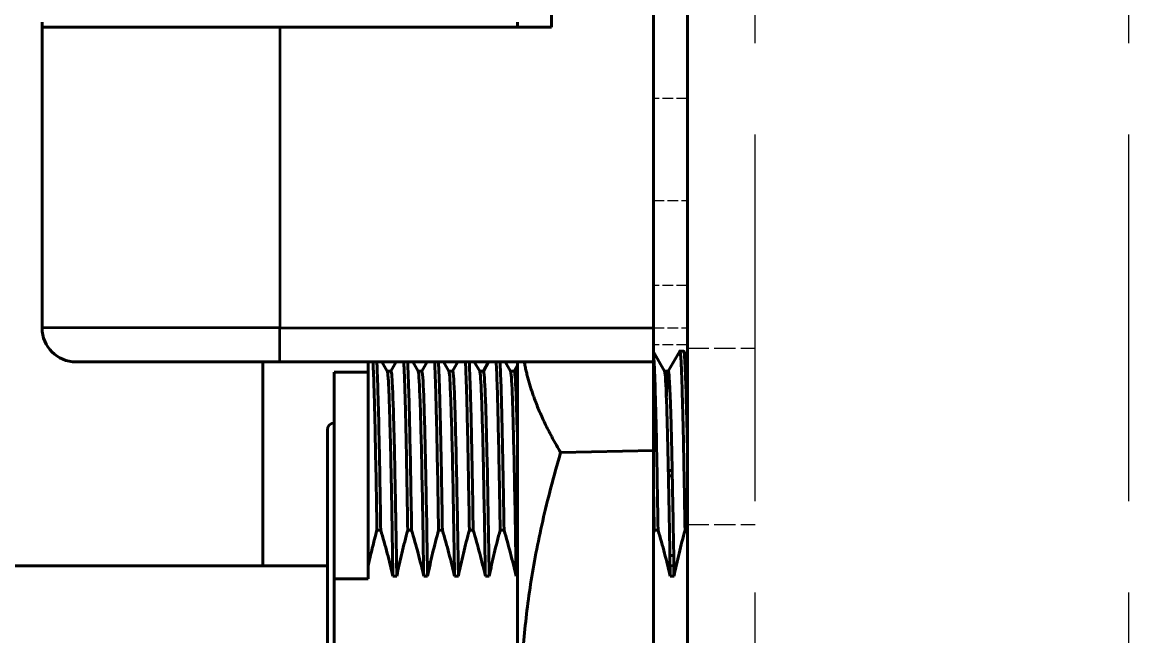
# Model space of a CAD drawing. Header units: millimetres. Extents: x 0 to 5945, y 0 to 4205.
# Drawn here: x 4607.79 to 4640.37, y 1799.06 to 1817.13 of the extents above; entities that cross this region are included whole.
import ezdxf

# ---------------------------------------------------------------- set-up
doc = ezdxf.new("R2010")
doc.units = ezdxf.units.MM
doc.header["$LTSCALE"] = 5
doc.linetypes.add('DASHED', pattern=[0.2067, 0.1654, -0.0413])
for name, color, linetype, lineweight in [('가려진 것(ISO)', 2, 'DASHED', 18), ('가시적인 것(ISO)', 3, 'Continuous', 40), ('가시적인 좁은 것(ISO)', 3, 'Continuous', 35), ('치수(ISO)', 2, 'Continuous', 25)]:
    doc.layers.add(name, color=color, linetype=linetype, lineweight=lineweight)
doc.styles.add('치수 텍스트_PSTEK_POSCO', font='isocp.shx')
doc.dimstyles.new('치수_PSTEK_POSCO', dxfattribs={"dimscale": 5, "dimtxt": 3.5, "dimasz": 2.5, "dimexe": 2, "dimexo": 2.5, "dimgap": 1, "dimtad": 1, "dimrnd": 1e-08, "dimdsep": 46, "dimtxsty": '치수 텍스트_PSTEK_POSCO', "dimcen": 0.09, "dimdle": 10, "dimclrd": 7, "dimclre": 7, "dimclrt": 2, "dimadec": 1, "dimazin": 2, "dimtfac": 1, "dimtmove": 0, "dimatfit": 3, "dimfxl": 0, "dimtolj": 1, "dimlwd": -1, "dimlwe": -1, "dimarcsym": 0})

# ---------------------------------------------------------------- blocks, each defined once
blk = doc.blocks.new('*D54')
at = {"layer": 'Defpoints', "color": 0, "transparency": 16777216}
for p in [(4466.824, 2317.126), (4627.374, 2317.126), (4627.374, 1747.126)]:
    blk.add_point(p, dxfattribs=at)
at = {"layer": '치수(ISO)', "color": 7, "transparency": 16777216}
for p, q in [((4614.874, 2317.126), (4456.824, 2317.126)), ((4466.824, 1759.626), (4466.824, 2304.626)), ((4614.874, 1747.126), (4456.824, 1747.126))]:
    blk.add_line(p, q, dxfattribs=at)
for points in [[(4464.74, 2304.626), (4468.907, 2304.626), (4466.824, 2317.126)], [(4464.74, 1759.626), (4468.907, 1759.626), (4466.824, 1747.126)]]:
    blk.add_solid(points, dxfattribs=at)
at = {"layer": '치수(ISO)', "color": 2, "transparency": 16777216, "insert": (4453.074, 2016.369), "char_height": 17.5, "attachment_point": 4, "rotation": 90, "style": '치수 텍스트_PSTEK_POSCO'}
blk.add_mtext('\\A1;570', dxfattribs=at)

msp = doc.modelspace()

# ---------------------------------------------------------------- linework, layer by layer
at = {"layer": '가려진 것(ISO)', "ltscale": 13.039371}
for p, q in [((4629.374, 1749.126), (4629.374, 2315.126)), ((4640.374, 1749.126), (4640.374, 2315.126))]:
    msp.add_line(p, q, dxfattribs=at)
at = {"layer": '가려진 것(ISO)', "ltscale": 0.380839}
for p, q in [((4627.374, 1814.876), (4626.374, 1814.876)), ((4626.374, 1811.876), (4627.374, 1811.876)), ((4627.374, 1809.376), (4626.374, 1809.376)), ((4626.374, 1808.126), (4627.374, 1808.126)), ((4627.374, 1807.626), (4626.374, 1807.626))]:
    msp.add_line(p, q, dxfattribs=at)
at = {"layer": '가려진 것(ISO)', "ltscale": 0.761779}
for p, q in [((4627.374, 1807.526), (4629.374, 1807.526)), ((4627.374, 1802.338), (4629.374, 1802.338))]:
    msp.add_line(p, q, dxfattribs=at)
at = {"layer": '가시적인 것(ISO)'}
for p, q in [((4627.374, 1747.126), (4627.374, 2317.126)), ((4626.374, 1808.126), (4626.374, 1866.126)), ((4623.374, 1857.276), (4623.374, 1816.976)), ((4608.374, 1816.976), (4608.374, 1817.126)), ((4622.374, 1817.126), (4622.374, 1816.976)), ((4608.374, 1816.976), (4615.374, 1816.976)), ((4608.374, 1808.126), (4608.374, 1816.976)), ((4623.374, 1816.976), (4615.374, 1816.976)), ((4626.374, 1808.126), (4626.374, 1807.126)), ((4626.374, 1807.422), (4626.703, 1806.852)), ((4626.811, 1806.856), (4627.149, 1807.442)), ((4627.153, 1807.445), (4627.266, 1807.445)), ((4627.27, 1807.442), (4627.374, 1807.261)), ((4614.874, 1801.126), (4614.874, 1807.126)), ((4626.374, 1807.126), (4615.374, 1807.126)), ((4618.379, 1807.126), (4618.537, 1806.852)), ((4618.646, 1806.856), (4618.803, 1807.126)), ((4619.287, 1807.126), (4619.446, 1806.852)), ((4619.553, 1806.855), (4619.71, 1807.126)), ((4620.195, 1807.126), (4620.353, 1806.853)), ((4620.46, 1806.856), (4620.617, 1807.126)), ((4621.102, 1807.126), (4621.26, 1806.852)), ((4621.368, 1806.856), (4621.524, 1807.126)), ((4622.009, 1807.126), (4622.167, 1806.852)), ((4622.275, 1806.855), (4622.374, 1807.027)), ((4622.374, 1784.655), (4622.374, 1807.126)), ((4626.374, 1804.516), (4626.374, 1807.126)), ((4616.974, 1800.744), (4616.974, 1806.826)), ((4617.974, 1806.826), (4616.974, 1806.826)), ((4618.648, 1806.856), (4618.535, 1806.856)), ((4619.555, 1806.855), (4619.444, 1806.855)), ((4620.462, 1806.856), (4620.351, 1806.856)), ((4621.37, 1806.856), (4621.258, 1806.856)), ((4622.277, 1806.855), (4622.165, 1806.855)), ((4626.812, 1806.856), (4626.701, 1806.856)), ((4616.774, 1805.126), (4616.774, 1789.126)), ((4626.374, 1804.516), (4623.644, 1804.461)), ((4626.374, 1789.736), (4626.374, 1804.516)), ((4618.234, 1802.174), (4618.346, 1802.174)), ((4619.141, 1802.174), (4619.254, 1802.174)), ((4620.049, 1802.174), (4620.162, 1802.174)), ((4620.956, 1802.174), (4621.069, 1802.174)), ((4621.863, 1802.174), (4621.976, 1802.174)), ((4626.399, 1802.174), (4626.512, 1802.174)), ((4627.306, 1802.174), (4627.374, 1802.174)), ((4626.86, 1801.426), (4626.973, 1801.426)), ((4626.974, 1801.375), (4626.974, 1801.126)), ((4616.774, 1801.126), (4594.874, 1801.126)), ((4617.974, 1800.744), (4617.974, 1801.116)), ((4626.974, 1800.823), (4626.974, 1801.126)), ((4616.974, 1800.744), (4617.974, 1800.744)), ((4616.974, 1793.508), (4616.974, 1800.744)), ((4626.983, 1800.823), (4626.869, 1800.823))]:
    msp.add_line(p, q, dxfattribs=at)
for centre, radius, start, end in [((4609.374, 1808.126), 1, 180, 270), ((4616.974, 1805.126), 0.2, 90, 180)]:
    msp.add_arc(centre, radius, start, end, dxfattribs=at)
for points, knots in [([(4626.512, 1802.174), (4626.503, 1802.69), (4626.495, 1803.18), (4626.479, 1804.062), (4626.472, 1804.457), (4626.448, 1805.591), (4626.432, 1806.212), (4626.407, 1806.883), (4626.399, 1807.062), (4626.385, 1807.281), (4626.38, 1807.347), (4626.374, 1807.389)], [0.000001, 0.000001, 0.000001, 0.000001, 0.1775596, 0.1775596, 0.3411867, 0.3411867, 0.6882875, 0.6882875, 0.8658516, 0.8658516, 0.9871352, 0.9871352, 0.9871352, 0.9871352]), ([(4627.149, 1807.442), (4627.151, 1807.444), (4627.152, 1807.445), (4627.158, 1807.444), (4627.162, 1807.428), (4627.172, 1807.357), (4627.178, 1807.296), (4627.193, 1807.068), (4627.202, 1806.861), (4627.227, 1806.142), (4627.244, 1805.525), (4627.263, 1804.583), (4627.267, 1804.391), (4627.282, 1803.582), (4627.294, 1802.904), (4627.306, 1802.174)], [4.31385, 4.31385, 4.31385, 4.31385, 4.341515, 4.341515, 4.439056, 4.439056, 4.558555, 4.558555, 4.761621, 4.761621, 5.100124, 5.100124, 5.182254, 5.182254, 5.433471, 5.433471, 5.433471, 5.433471]), ([(4627.374, 1804.693), (4627.37, 1804.904), (4627.365, 1805.104), (4627.349, 1805.778), (4627.339, 1806.19), (4627.323, 1806.647), (4627.319, 1806.762), (4627.305, 1807.087), (4627.296, 1807.247), (4627.281, 1807.391), (4627.277, 1807.422), (4627.27, 1807.442), (4627.268, 1807.445), (4627.266, 1807.445)], [0.3222412, 0.3222412, 0.3222412, 0.3222412, 0.4150511, 0.4150511, 0.6534208, 0.6534208, 0.7460289, 0.7460289, 0.9484847, 0.9484847, 1.052104, 1.052104, 1.0942248, 1.0942248, 1.0942248, 1.0942248]), ([(4615.374, 1807.126), (4615.03, 1807.126), (4614.688, 1807.126), (4614.35, 1807.126), (4614.327, 1807.126), (4614.306, 1807.126), (4614.282, 1807.126), (4613.948, 1807.126), (4613.621, 1807.126), (4613.302, 1807.126), (4613.256, 1807.126), (4613.212, 1807.126), (4613.165, 1807.126), (4612.883, 1807.126), (4612.611, 1807.126), (4612.349, 1807.126), (4612.262, 1807.126), (4612.177, 1807.126), (4612.091, 1807.126), (4611.744, 1807.126), (4611.424, 1807.126), (4611.131, 1807.126), (4610.875, 1807.126), (4610.644, 1807.126), (4610.439, 1807.126), (4610.409, 1807.126), (4610.38, 1807.126), (4610.352, 1807.126), (4610.158, 1807.126), (4609.992, 1807.126), (4609.853, 1807.126), (4609.833, 1807.126), (4609.813, 1807.126), (4609.795, 1807.126), (4609.661, 1807.126), (4609.559, 1807.126), (4609.488, 1807.126), (4609.483, 1807.126), (4609.478, 1807.126), (4609.474, 1807.126), (4609.407, 1807.126), (4609.387, 1807.126), (4609.374, 1807.126)], [0, 0, 0, 0, 0.0585938, 0.0585938, 0.0585938, 0.0625, 0.0625, 0.0625, 0.1171875, 0.1171875, 0.1171875, 0.125, 0.125, 0.125, 0.171875, 0.171875, 0.171875, 0.1875, 0.1875, 0.1875, 0.25, 0.25, 0.25, 0.3046875, 0.3046875, 0.3046875, 0.3125, 0.3125, 0.3125, 0.3671875, 0.3671875, 0.3671875, 0.375, 0.375, 0.375, 0.4335938, 0.4335938, 0.4335938, 0.4375, 0.4375, 0.4375, 0.5, 0.5, 0.5, 0.5]), ([(4617.974, 1801.116), (4617.974, 1801.822), (4617.974, 1802.495), (4617.974, 1803.741), (4617.974, 1804.311), (4617.974, 1805.674), (4617.974, 1806.326), (4617.974, 1806.915), (4617.974, 1807.042), (4617.974, 1807.126)], [0.000004, 0.000004, 0.000004, 0.000004, 0.22932, 0.22932, 0.460742, 0.460742, 0.856891, 0.856891, 1.022704, 1.022704, 1.022704, 1.022704]), ([(4618.117, 1807.126), (4618.124, 1807.003), (4618.131, 1806.846), (4618.146, 1806.439), (4618.154, 1806.183), (4618.168, 1805.661), (4618.174, 1805.413), (4618.189, 1804.734), (4618.198, 1804.277), (4618.216, 1803.281), (4618.225, 1802.743), (4618.234, 1802.174)], [1.0237573, 1.0237573, 1.0237573, 1.0237573, 1.1734305, 1.1734305, 1.3413473, 1.3413473, 1.4696628, 1.4696628, 1.6648162, 1.6648162, 1.8607312, 1.8607312, 1.8607312, 1.8607312]), ([(4618.346, 1802.174), (4618.334, 1802.923), (4618.323, 1803.617), (4618.301, 1804.816), (4618.288, 1805.327), (4618.269, 1806.064), (4618.261, 1806.329), (4618.246, 1806.791), (4618.239, 1806.982), (4618.231, 1807.126)], [0.000001, 0.000001, 0.000001, 0.000001, 0.2578118, 0.2578118, 0.4964857, 0.4964857, 0.6622203, 0.6622203, 0.837272, 0.837272, 0.837272, 0.837272]), ([(4619.024, 1807.126), (4619.028, 1807.058), (4619.032, 1806.979), (4619.045, 1806.686), (4619.053, 1806.43), (4619.075, 1805.666), (4619.089, 1805.097), (4619.108, 1804.102), (4619.115, 1803.746), (4619.128, 1802.99), (4619.135, 1802.59), (4619.141, 1802.174)], [4.5960879, 4.5960879, 4.5960879, 4.5960879, 4.6794026, 4.6794026, 4.8669111, 4.8669111, 5.1482765, 5.1482765, 5.2899094, 5.2899094, 5.4332392, 5.4332392, 5.4332392, 5.4332392]), ([(4619.254, 1802.174), (4619.245, 1802.78), (4619.235, 1803.351), (4619.216, 1804.401), (4619.206, 1804.878), (4619.189, 1805.6), (4619.183, 1805.87), (4619.172, 1806.24), (4619.169, 1806.36), (4619.156, 1806.747), (4619.147, 1806.966), (4619.138, 1807.126)], [0.000001, 0.000001, 0.000001, 0.000001, 0.2086512, 0.2086512, 0.4166256, 0.4166256, 0.5632822, 0.5632822, 0.6422274, 0.6422274, 0.8369604, 0.8369604, 0.8369604, 0.8369604]), ([(4619.931, 1807.126), (4619.941, 1806.966), (4619.95, 1806.746), (4619.962, 1806.358), (4619.966, 1806.238), (4619.976, 1805.87), (4619.983, 1805.602), (4620, 1804.883), (4620.01, 1804.405), (4620.029, 1803.353), (4620.039, 1802.781), (4620.049, 1802.174)], [2.1993535, 2.1993535, 2.1993535, 2.1993535, 2.394561, 2.394561, 2.4734645, 2.4734645, 2.6188598, 2.6188598, 2.8272445, 2.8272445, 3.0363189, 3.0363189, 3.0363189, 3.0363189]), ([(4620.162, 1802.174), (4620.15, 1802.918), (4620.138, 1803.607), (4620.117, 1804.684), (4620.109, 1805.101), (4620.094, 1805.708), (4620.088, 1805.924), (4620.074, 1806.43), (4620.065, 1806.688), (4620.053, 1806.981), (4620.049, 1807.059), (4620.045, 1807.126)], [0.000001, 0.000001, 0.000001, 0.000001, 0.2559486, 0.2559486, 0.445259, 0.445259, 0.5654299, 0.5654299, 0.7548533, 0.7548533, 0.8370383, 0.8370383, 0.8370383, 0.8370383]), ([(4620.839, 1807.126), (4620.844, 1807.028), (4620.85, 1806.907), (4620.864, 1806.558), (4620.872, 1806.307), (4620.886, 1805.791), (4620.892, 1805.545), (4620.903, 1805.04), (4620.909, 1804.784), (4620.928, 1803.823), (4620.942, 1803.035), (4620.956, 1802.174)], [4.5961894, 4.5961894, 4.5961894, 4.5961894, 4.7159522, 4.7159522, 4.8895285, 4.8895285, 5.0204662, 5.0204662, 5.1370735, 5.1370735, 5.4334512, 5.4334512, 5.4334512, 5.4334512]), ([(4621.069, 1802.174), (4621.06, 1802.69), (4621.052, 1803.18), (4621.039, 1803.925), (4621.034, 1804.198), (4621.019, 1804.92), (4621.01, 1805.338), (4620.994, 1805.976), (4620.987, 1806.218), (4620.976, 1806.56), (4620.972, 1806.678), (4620.962, 1806.918), (4620.957, 1807.032), (4620.952, 1807.126)], [0.000001, 0.000001, 0.000001, 0.000001, 0.1775623, 0.1775623, 0.2880686, 0.2880686, 0.4855654, 0.4855654, 0.63237, 0.63237, 0.7224337, 0.7224337, 0.8368353, 0.8368353, 0.8368353, 0.8368353]), ([(4621.746, 1807.126), (4621.747, 1807.104), (4621.748, 1807.081), (4621.76, 1806.856), (4621.77, 1806.58), (4621.787, 1806.007), (4621.794, 1805.752), (4621.811, 1805.04), (4621.821, 1804.548), (4621.836, 1803.726), (4621.842, 1803.436), (4621.852, 1802.825), (4621.858, 1802.505), (4621.863, 1802.174)], [4.5955767, 4.5955767, 4.5955767, 4.5955767, 4.6223241, 4.6223241, 4.8439406, 4.8439406, 4.9877627, 4.9877627, 5.2071397, 5.2071397, 5.3186089, 5.3186089, 5.4324693, 5.4324693, 5.4324693, 5.4324693]), ([(4621.976, 1802.174), (4621.967, 1802.702), (4621.959, 1803.202), (4621.942, 1804.134), (4621.934, 1804.564), (4621.916, 1805.372), (4621.908, 1805.743), (4621.889, 1806.403), (4621.879, 1806.683), (4621.866, 1806.986), (4621.863, 1807.061), (4621.859, 1807.126)], [0.000001, 0.000001, 0.000001, 0.000001, 0.1815864, 0.1815864, 0.3616743, 0.3616743, 0.5537251, 0.5537251, 0.7574263, 0.7574263, 0.8369735, 0.8369735, 0.8369735, 0.8369735]), ([(4618.704, 1800.823), (4618.703, 1800.914), (4618.701, 1801.004), (4618.698, 1801.195), (4618.696, 1801.297), (4618.688, 1801.841), (4618.681, 1802.268), (4618.671, 1802.901), (4618.667, 1803.122), (4618.66, 1803.506), (4618.656, 1803.671), (4618.647, 1804.116), (4618.64, 1804.385), (4618.631, 1804.763), (4618.627, 1804.886), (4618.621, 1805.108), (4618.619, 1805.209), (4618.608, 1805.615), (4618.6, 1805.881), (4618.589, 1806.193), (4618.586, 1806.276), (4618.58, 1806.412), (4618.577, 1806.469), (4618.57, 1806.597), (4618.565, 1806.662), (4618.554, 1806.775), (4618.548, 1806.817), (4618.54, 1806.845), (4618.539, 1806.85), (4618.537, 1806.852)], [0.000056, 0.000056, 0.000056, 0.000056, 0.029515, 0.029515, 0.063103, 0.063103, 0.211554, 0.211554, 0.294834, 0.294834, 0.36126, 0.36126, 0.479298, 0.479298, 0.539498, 0.539498, 0.593073, 0.593073, 0.765379, 0.765379, 0.836521, 0.836521, 0.895019, 0.895019, 0.985295, 0.985295, 1.093901, 1.093901, 1.125989, 1.125989, 1.125989, 1.125989]), ([(4618.648, 1806.856), (4618.648, 1806.856), (4618.648, 1806.856), (4618.652, 1806.856), (4618.655, 1806.848), (4618.661, 1806.817), (4618.665, 1806.791), (4618.676, 1806.678), (4618.683, 1806.558), (4618.7, 1806.223), (4618.708, 1806.003), (4618.726, 1805.487), (4618.734, 1805.197), (4618.746, 1804.685), (4618.751, 1804.492), (4618.762, 1803.941), (4618.769, 1803.563), (4618.78, 1802.97), (4618.784, 1802.776), (4618.796, 1802.132), (4618.805, 1801.663), (4618.815, 1801.059), (4618.817, 1800.942), (4618.819, 1800.823)], [4.234743, 4.234743, 4.234743, 4.234743, 4.235161, 4.235161, 4.299311, 4.299311, 4.374254, 4.374254, 4.534536, 4.534536, 4.706726, 4.706726, 4.869546, 4.869546, 4.959156, 4.959156, 5.113065, 5.113065, 5.185283, 5.185283, 5.345923, 5.345923, 5.384237, 5.384237, 5.384237, 5.384237]), ([(4619.446, 1806.852), (4619.446, 1806.851), (4619.447, 1806.849), (4619.469, 1806.788), (4619.487, 1806.437), (4619.526, 1805.353), (4619.545, 1804.536), (4619.58, 1802.776), (4619.597, 1801.75), (4619.612, 1800.823)], [-0.7558428, -0.7558428, -0.7558428, -0.7558428, -0.7483725, -0.7483725, -0.5501513, -0.5501513, -0.300936, -0.300936, 0, 0, 0, 0]), ([(4619.555, 1806.855), (4619.557, 1806.855), (4619.559, 1806.853), (4619.582, 1806.788), (4619.601, 1806.437), (4619.639, 1805.353), (4619.658, 1804.536), (4619.694, 1802.776), (4619.711, 1801.75), (4619.726, 1800.823)], [1.1052101, 1.1052101, 1.1052101, 1.1052101, 1.1258704, 1.1258704, 1.3372567, 1.3372567, 1.6030238, 1.6030238, 1.9239468, 1.9239468, 1.9239468, 1.9239468]), ([(4620.353, 1806.853), (4620.368, 1806.827), (4620.384, 1806.643), (4620.418, 1805.813), (4620.437, 1805.184), (4620.469, 1803.724), (4620.479, 1803.199), (4620.499, 1802.064), (4620.509, 1801.457), (4620.52, 1800.822)], [-1.321268, -1.321268, -1.321268, -1.321268, -0.839505, -0.839505, -0.410883, -0.410883, -0.205783, -0.205783, 0, 0, 0, 0]), ([(4620.462, 1806.856), (4620.478, 1806.856), (4620.496, 1806.68), (4620.532, 1805.813), (4620.55, 1805.184), (4620.582, 1803.724), (4620.592, 1803.199), (4620.613, 1802.064), (4620.623, 1801.457), (4620.633, 1800.822)], [3.5944305, 3.5944305, 3.5944305, 3.5944305, 3.9354567, 3.9354567, 4.2154959, 4.2154959, 4.3494976, 4.3494976, 4.4839458, 4.4839458, 4.4839458, 4.4839458]), ([(4621.26, 1806.852), (4621.279, 1806.82), (4621.296, 1806.536), (4621.332, 1805.639), (4621.35, 1804.904), (4621.377, 1803.638), (4621.387, 1803.126), (4621.407, 1802.027), (4621.417, 1801.439), (4621.427, 1800.823)], [-1.009189, -1.009189, -1.009189, -1.009189, -0.74641, -0.74641, -0.400113, -0.400113, -0.19997, -0.19997, 0, 0, 0, 0]), ([(4621.37, 1806.856), (4621.39, 1806.856), (4621.409, 1806.561), (4621.445, 1805.639), (4621.464, 1804.904), (4621.491, 1803.638), (4621.501, 1803.126), (4621.52, 1802.027), (4621.53, 1801.439), (4621.54, 1800.823)], [3.515457, 3.515457, 3.515457, 3.515457, 3.866015, 3.866015, 4.300044, 4.300044, 4.550893, 4.550893, 4.801524, 4.801524, 4.801524, 4.801524]), ([(4622.167, 1806.852), (4622.184, 1806.823), (4622.201, 1806.597), (4622.236, 1805.711), (4622.255, 1805.018), (4622.284, 1803.668), (4622.294, 1803.153), (4622.314, 1802.039), (4622.324, 1801.444), (4622.334, 1800.823)], [-1.130502, -1.130502, -1.130502, -1.130502, -0.788024, -0.788024, -0.404033, -0.404033, -0.201666, -0.201666, 0, 0, 0, 0]), ([(4622.277, 1806.855), (4622.295, 1806.855), (4622.313, 1806.627), (4622.345, 1805.822), (4622.36, 1805.334), (4622.374, 1804.73)], [6.6981843, 6.6981843, 6.6981843, 6.6981843, 7.0840365, 7.0840365, 7.3914567, 7.3914567, 7.3914567, 7.3914567]), ([(4626.703, 1806.852), (4626.707, 1806.846), (4626.711, 1806.828), (4626.714, 1806.8), (4626.732, 1806.673), (4626.75, 1806.328), (4626.767, 1805.787), (4626.785, 1805.249), (4626.802, 1804.518), (4626.82, 1803.642), (4626.82, 1803.637), (4626.82, 1803.633), (4626.82, 1803.628), (4626.837, 1802.803), (4626.853, 1801.849), (4626.869, 1800.823)], [0.7901487, 0.7901487, 0.7901487, 0.7901487, 0.8049025, 0.8049025, 0.8049025, 0.8713664, 0.8713664, 0.8713664, 0.9375, 0.9375, 0.9375, 0.9378302, 0.9378302, 0.9378302, 1, 1, 1, 1]), ([(4626.756, 1806.115), (4626.759, 1806.202), (4626.762, 1806.281), (4626.766, 1806.352), (4626.772, 1806.484), (4626.778, 1806.591), (4626.784, 1806.671), (4626.796, 1806.82), (4626.807, 1806.88), (4626.819, 1806.847), (4626.824, 1806.832), (4626.829, 1806.799), (4626.834, 1806.748), (4626.846, 1806.622), (4626.859, 1806.389), (4626.871, 1806.055), (4626.875, 1805.946), (4626.879, 1805.827), (4626.884, 1805.697), (4626.897, 1805.265), (4626.911, 1804.72), (4626.924, 1804.082), (4626.927, 1803.94), (4626.93, 1803.793), (4626.933, 1803.641), (4626.948, 1802.911), (4626.962, 1802.081), (4626.977, 1801.189), (4626.979, 1801.068), (4626.981, 1800.946), (4626.983, 1800.823)], [0.714059, 0.714059, 0.714059, 0.714059, 0.7266964, 0.7266964, 0.7266964, 0.75, 0.75, 0.75, 0.7931598, 0.7931598, 0.7931598, 0.8125, 0.8125, 0.8125, 0.8596232, 0.8596232, 0.8596232, 0.875, 0.875, 0.875, 0.9260868, 0.9260868, 0.9260868, 0.9375, 0.9375, 0.9375, 0.9925507, 0.9925507, 0.9925507, 0.9999996, 0.9999996, 0.9999996, 0.9999996]), ([(4626.374, 1803.617), (4626.375, 1803.536), (4626.377, 1803.454), (4626.385, 1802.991), (4626.392, 1802.591), (4626.399, 1802.174)], [1.7883482, 1.7883482, 1.7883482, 1.7883482, 1.8195716, 1.8195716, 1.9630103, 1.9630103, 1.9630103, 1.9630103]), ([(4618.234, 1802.174), (4618.186, 1801.996), (4618.14, 1801.817), (4618.053, 1801.465), (4618.013, 1801.291), (4617.974, 1801.116)], [-0.1089379, -0.1089379, -0.1089379, -0.1089379, -0.0536825, -0.0536825, 0, 0, 0, 0]), ([(4618.704, 1800.823), (4618.652, 1801.045), (4618.597, 1801.267), (4618.478, 1801.717), (4618.413, 1801.946), (4618.346, 1802.174)], [-0.1397506, -0.1397506, -0.1397506, -0.1397506, -0.0712873, -0.0712873, -0.0000281, -0.0000281, -0.0000281, -0.0000281]), ([(4619.141, 1802.174), (4619.08, 1801.946), (4619.022, 1801.718), (4618.914, 1801.267), (4618.865, 1801.046), (4618.819, 1800.823)], [-0.1388966, -0.1388966, -0.1388966, -0.1388966, -0.0682014, -0.0682014, -0.0000153, -0.0000153, -0.0000153, -0.0000153]), ([(4619.612, 1800.823), (4619.56, 1801.045), (4619.505, 1801.267), (4619.386, 1801.717), (4619.322, 1801.946), (4619.254, 1802.174)], [-0.139748, -0.139748, -0.139748, -0.139748, -0.0712245, -0.0712245, -0.0000095, -0.0000095, -0.0000095, -0.0000095]), ([(4620.049, 1802.174), (4619.987, 1801.946), (4619.929, 1801.718), (4619.821, 1801.267), (4619.772, 1801.045), (4619.726, 1800.823)], [-0.1388993, -0.1388993, -0.1388993, -0.1388993, -0.0681918, -0.0681918, 0, 0, 0, 0]), ([(4620.519, 1800.822), (4620.468, 1801.045), (4620.412, 1801.267), (4620.293, 1801.717), (4620.229, 1801.946), (4620.162, 1802.174)], [-0.1397916, -0.1397916, -0.1397916, -0.1397916, -0.0711876, -0.0711876, -0.0000028, -0.0000028, -0.0000028, -0.0000028]), ([(4620.956, 1802.174), (4620.894, 1801.946), (4620.836, 1801.718), (4620.728, 1801.267), (4620.679, 1801.045), (4620.633, 1800.822)], [-0.1389335, -0.1389335, -0.1389335, -0.1389335, -0.0682556, -0.0682556, 0, 0, 0, 0]), ([(4621.427, 1800.823), (4621.375, 1801.045), (4621.32, 1801.267), (4621.2, 1801.717), (4621.136, 1801.946), (4621.069, 1802.174)], [-0.1398338, -0.1398338, -0.1398338, -0.1398338, -0.0711848, -0.0711848, -0.000005, -0.000005, -0.000005, -0.000005]), ([(4621.863, 1802.174), (4621.801, 1801.946), (4621.743, 1801.718), (4621.635, 1801.267), (4621.586, 1801.046), (4621.54, 1800.823)], [-0.1388122, -0.1388122, -0.1388122, -0.1388122, -0.0682264, -0.0682264, 0, 0, 0, 0]), ([(4622.334, 1800.823), (4622.282, 1801.045), (4622.226, 1801.267), (4622.107, 1801.717), (4622.043, 1801.946), (4621.976, 1802.174)], [-0.1397623, -0.1397623, -0.1397623, -0.1397623, -0.0711975, -0.0711975, -0.0000093, -0.0000093, -0.0000093, -0.0000093]), ([(4626.869, 1800.823), (4626.818, 1801.045), (4626.762, 1801.267), (4626.643, 1801.717), (4626.579, 1801.946), (4626.512, 1802.174)], [-0.1397239, -0.1397239, -0.1397239, -0.1397239, -0.0711962, -0.0711962, -0.0000097, -0.0000097, -0.0000097, -0.0000097]), ([(4627.306, 1802.174), (4627.244, 1801.946), (4627.186, 1801.718), (4627.078, 1801.268), (4627.029, 1801.046), (4626.983, 1800.823)], [-0.1388895, -0.1388895, -0.1388895, -0.1388895, -0.0682079, -0.0682079, -0.000006, -0.000006, -0.000006, -0.000006]), ([(4618.819, 1800.823), (4618.8, 1800.823), (4618.781, 1800.823), (4618.743, 1800.823), (4618.723, 1800.823), (4618.704, 1800.823)], [-0.0114461, -0.0114461, -0.0114461, -0.0114461, -0.00574504, -0.00574504, -0.00000011, -0.00000011, -0.00000011, -0.00000011]), ([(4619.726, 1800.823), (4619.707, 1800.823), (4619.688, 1800.823), (4619.65, 1800.823), (4619.631, 1800.823), (4619.612, 1800.823)], [-0.01135584, -0.01135584, -0.01135584, -0.01135584, -0.00568494, -0.00568494, -0.00001507, -0.00001507, -0.00001507, -0.00001507]), ([(4620.633, 1800.822), (4620.614, 1800.822), (4620.595, 1800.822), (4620.557, 1800.822), (4620.538, 1800.822), (4620.519, 1800.822)], [-0.01139236, -0.01139236, -0.01139236, -0.01139236, -0.00571662, -0.00571662, -0.00004443, -0.00004443, -0.00004443, -0.00004443]), ([(4621.54, 1800.823), (4621.521, 1800.823), (4621.502, 1800.823), (4621.464, 1800.823), (4621.446, 1800.823), (4621.427, 1800.823)], [-0.01134835, -0.01134835, -0.01134835, -0.01134835, -0.00567835, -0.00567835, -0.00000915, -0.00000915, -0.00000915, -0.00000915])]:
    msp.add_open_spline(points, degree=3, knots=knots, dxfattribs=at)
for points, weights in [([(4622.573, 1807.126), (4622.797, 1805.877), (4623.644, 1804.461)], [1.33292496035, 1.31253354342, 1.24077700271]), ([(4623.644, 1804.461), (4621.489, 1797.126), (4623.644, 1789.791)], [1.24077700271, 1.4412632765, 1.24077700271])]:
    msp.add_rational_spline(points, weights, degree=2, dxfattribs=at)
for points in [[(4626.814, 1803.926), (4626.852, 1803.926), (4626.89, 1803.926), (4626.927, 1803.926)], [(4626.817, 1803.774), (4626.855, 1803.774), (4626.893, 1803.774), (4626.931, 1803.774)], [(4626.399, 1802.174), (4626.39, 1802.143), (4626.382, 1802.112), (4626.374, 1802.082)], [(4622.374, 1800.822), (4622.361, 1800.822), (4622.347, 1800.822), (4622.334, 1800.822)]]:
    msp.add_open_spline(points, degree=3, dxfattribs=at)
at = {"layer": '가시적인 좁은 것(ISO)'}
for p, q in [((4615.374, 1816.976), (4615.374, 1808.126)), ((4615.374, 1808.126), (4608.374, 1808.126)), ((4615.374, 1807.126), (4615.374, 1808.126)), ((4615.374, 1808.126), (4626.374, 1808.126)), ((4626.974, 1801.126), (4626.865, 1801.126))]:
    msp.add_line(p, q, dxfattribs=at)

# ---------------------------------------------------------------- dimensions: what is measured, and where the dimension line sits
at = {"layer": '치수(ISO)', "color": 7}
dim = msp.add_linear_dim(base=(4466.824, 2317.126), p1=(4627.374, 1747.126), p2=(4627.374, 2317.126), angle=270, dimstyle='치수_PSTEK_POSCO', override={"dimdec": 2, "dimtp": 0, "dimtm": 0, "dimtdec": 2, "dimtofl": 0, "dimatfit": 1}, dxfattribs=at)
dim.commit()
dim.dimension.update_dxf_attribs({"geometry": '*D54', "text_midpoint": (4466.824, 2032.126), "dimtype": 160})

doc.saveas('drawing.dxf')
